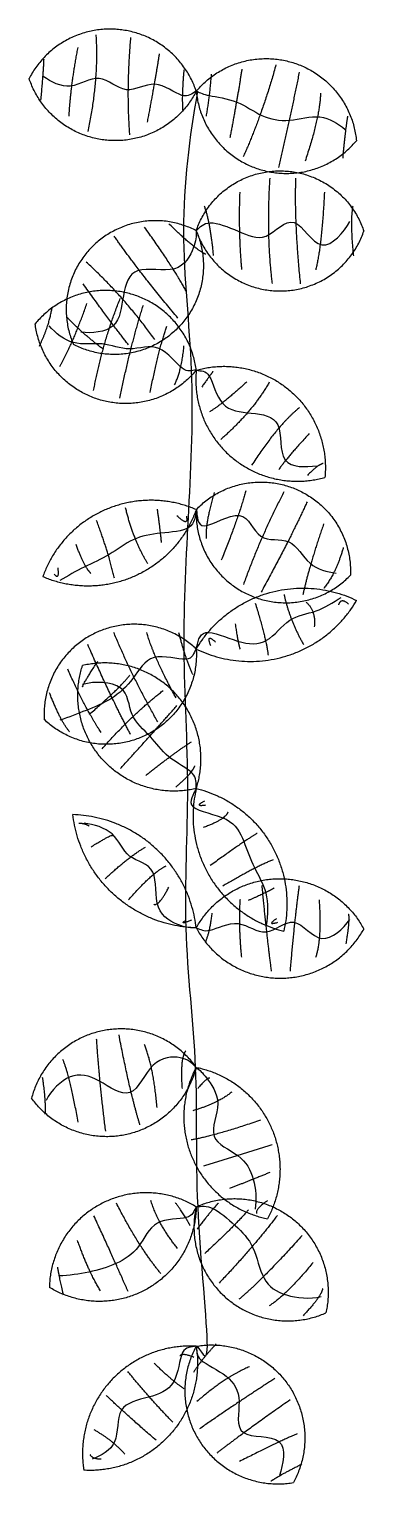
# Model space of a CAD drawing. Header units: millimetres. Extents: x 3 to 9.5, y 1.1 to 29.4.
import ezdxf

# ---------------------------------------------------------------- set-up
doc = ezdxf.new("R2010")
doc.units = ezdxf.units.MM
doc.layers.add('Default', color=178, linetype='Continuous', true_color=0x000000)

msp = doc.modelspace()

# ---------------------------------------------------------------- linework, layer by layer
at = {"layer": 'Default'}
for points, weights, knots in [([(6.252, 28.236), (5.882, 29.354), (4.708, 29.443), (3.534, 29.533), (2.998, 28.485)], [1, 0.832529711228, 1, 0.832529711228, 1], [0, 0, 0, 7.638307, 7.638307, 15.276615, 15.276615, 15.276615]), ([(6.252, 28.236), (7.006, 29.143), (8.133, 28.795), (9.26, 28.446), (9.37, 27.272)], [1, 0.831704613697, 1, 0.831704613697, 1], [0, 0, 0, 7.648167, 7.648167, 15.296335, 15.296335, 15.296335]), ([(6.252, 28.236), (5.716, 27.188), (4.542, 27.278), (3.369, 27.368), (2.998, 28.485)], [1, 0.832529711228, 1, 0.832529711228, 1], [0, 0, 0, 7.638307, 7.638307, 15.276615, 15.276615, 15.276615]), ([(6.252, 28.236), (6.362, 27.062), (7.489, 26.713), (8.616, 26.365), (9.37, 27.272)], [1, 0.831704613697, 1, 0.831704613697, 1], [0, 0, 0, 7.648167, 7.648167, 15.296335, 15.296335, 15.296335]), ([(6.252, 25.517), (6.65, 26.687), (7.887, 26.684), (9.123, 26.681), (9.516, 25.509)], [1, 0.812364418992, 1, 0.812364418992, 1], [0, 0, 0, 7.885511, 7.885511, 15.771021, 15.771021, 15.771021]), ([(6.252, 25.517), (5.169, 26.08), (4.274, 25.25), (3.379, 24.42), (3.859, 23.298)], [1, 0.817639464179, 1, 0.817639464179, 1], [0, 0, 0, 7.819569, 7.819569, 15.639138, 15.639138, 15.639138]), ([(6.252, 25.517), (6.732, 24.394), (5.837, 23.565), (4.942, 22.735), (3.859, 23.298)], [1, 0.817639464179, 1, 0.817639464179, 1], [0, 0, 0, 7.819569, 7.819569, 15.639138, 15.639138, 15.639138]), ([(6.252, 25.517), (6.645, 24.344), (7.881, 24.341), (9.117, 24.338), (9.516, 25.509)], [1, 0.812364418992, 1, 0.812364418992, 1], [0, 0, 0, 7.885511, 7.885511, 15.771021, 15.771021, 15.771021]), ([(6.252, 22.797), (6.106, 23.958), (4.981, 24.282), (3.857, 24.606), (3.116, 23.7)], [1, 0.834891567121, 1, 0.834891567121, 1], [0, 0, 0, 7.610199, 7.610199, 15.220398, 15.220398, 15.220398]), ([(6.252, 22.797), (5.511, 21.891), (4.387, 22.215), (3.262, 22.538), (3.116, 23.7)], [1, 0.834891567121, 1, 0.834891567121, 1], [0, 0, 0, 7.610199, 7.610199, 15.220398, 15.220398, 15.220398]), ([(6.252, 22.797), (6.152, 21.759), (6.952, 21.09), (7.753, 20.421), (8.757, 20.705)], [1, 0.884298657548, 1, 0.884298657548, 1], [0, 0, 0, 7.059461, 7.059461, 14.118922, 14.118922, 14.118922]), ([(6.252, 22.797), (7.256, 23.081), (8.057, 22.413), (8.858, 21.744), (8.757, 20.705)], [1, 0.884298657548, 1, 0.884298657548, 1], [0, 0, 0, 7.059461, 7.059461, 14.118922, 14.118922, 14.118922]), ([(6.252, 20.078), (7.086, 20.948), (8.195, 20.475), (9.305, 20.002), (9.254, 18.797)], [1, 0.822582842073, 1, 0.822582842073, 1], [0, 0, 0, 7.758604, 7.758604, 15.517208, 15.517208, 15.517208]), ([(6.252, 20.078), (5.361, 20.46), (4.473, 20.07), (3.586, 19.681), (3.263, 18.767)], [1, 0.917382867293, 1, 0.917382867293, 1], [0, 0, 0, 6.72663, 6.72663, 13.453261, 13.453261, 13.453261]), ([(6.252, 20.078), (5.93, 19.163), (5.042, 18.774), (4.154, 18.384), (3.263, 18.767)], [1, 0.917382867293, 1, 0.917382867293, 1], [0, 0, 0, 6.72663, 6.72663, 13.453261, 13.453261, 13.453261]), ([(6.252, 20.078), (6.201, 18.873), (7.311, 18.4), (8.42, 17.927), (9.254, 18.797)], [1, 0.822582842073, 1, 0.822582842073, 1], [0, 0, 0, 7.758604, 7.758604, 15.517208, 15.517208, 15.517208]), ([(6.252, 17.358), (5.387, 18.181), (4.304, 17.678), (3.221, 17.174), (3.293, 15.982)], [1, 0.826569085829, 1, 0.826569085829, 1], [0, 0, 0, 7.710018, 7.710018, 15.420036, 15.420036, 15.420036]), ([(6.252, 17.358), (6.324, 16.166), (5.241, 15.663), (4.158, 15.159), (3.293, 15.982)], [1, 0.826569085829, 1, 0.826569085829, 1], [0, 0, 0, 7.710018, 7.710018, 15.420036, 15.420036, 15.420036]), ([(6.252, 14.638), (5.186, 14.383), (4.442, 15.188), (3.698, 15.993), (4.037, 17.035)], [1, 0.862711353852, 1, 0.862711353852, 1], [0, 0, 0, 7.291663, 7.291663, 14.583327, 14.583327, 14.583327]), ([(6.252, 14.638), (6.591, 15.681), (5.847, 16.486), (5.103, 17.291), (4.037, 17.035)], [1, 0.862711353852, 1, 0.862711353852, 1], [0, 0, 0, 7.291663, 7.291663, 14.583327, 14.583327, 14.583327]), ([(6.252, 11.919), (6.786, 12.885), (7.89, 12.878), (8.994, 12.871), (9.515, 11.897)], [1, 0.85958553545, 1, 0.85958553545, 1], [0, 0, 0, 7.326338, 7.326338, 14.652676, 14.652676, 14.652676]), ([(6.252, 11.919), (6.773, 10.945), (7.877, 10.938), (8.982, 10.931), (9.515, 11.897)], [1, 0.85958553545, 1, 0.85958553545, 1], [0, 0, 0, 7.326338, 7.326338, 14.652676, 14.652676, 14.652676]), ([(6.252, 9.199), (5.583, 10.13), (4.457, 9.918), (3.331, 9.707), (3.045, 8.597)], [1, 0.843787668866, 1, 0.843787668866, 1], [0, 0, 0, 7.505859, 7.505859, 15.011718, 15.011718, 15.011718]), ([(6.252, 9.199), (5.966, 8.09), (4.84, 7.878), (3.714, 7.667), (3.045, 8.597)], [1, 0.843787668866, 1, 0.843787668866, 1], [0, 0, 0, 7.505859, 7.505859, 15.011718, 15.011718, 15.011718]), ([(6.252, 9.199), (5.767, 8.299), (6.202, 7.373), (6.637, 6.447), (7.64, 6.246)], [1, 0.893126250186, 1, 0.893126250186, 1], [0, 0, 0, 6.968023, 6.968023, 13.936047, 13.936047, 13.936047]), ([(6.252, 9.199), (7.255, 8.998), (7.69, 8.072), (8.125, 7.147), (7.64, 6.246)], [1, 0.893126250186, 1, 0.893126250186, 1], [0, 0, 0, 6.968023, 6.968023, 13.936047, 13.936047, 13.936047]), ([(6.252, 6.48), (5.322, 7.044), (4.368, 6.52), (3.415, 5.995), (3.392, 4.907)], [1, 0.865916813575, 1, 0.865916813575, 1], [0, 0, 0, 7.256388, 7.256388, 14.512775, 14.512775, 14.512775]), ([(6.252, 6.48), (7.281, 6.939), (8.152, 6.225), (9.024, 5.511), (8.777, 4.412)], [1, 0.85102873673, 1, 0.85102873673, 1], [0, 0, 0, 7.422676, 7.422676, 14.845352, 14.845352, 14.845352]), ([(6.252, 6.48), (6.23, 5.392), (5.276, 4.868), (4.323, 4.343), (3.392, 4.907)], [1, 0.865916813575, 1, 0.865916813575, 1], [0, 0, 0, 7.256388, 7.256388, 14.512775, 14.512775, 14.512775]), ([(6.252, 6.48), (6.005, 5.381), (6.877, 4.667), (7.748, 3.953), (8.777, 4.412)], [1, 0.85102873673, 1, 0.85102873673, 1], [0, 0, 0, 7.422676, 7.422676, 14.845352, 14.845352, 14.845352]), ([(6.252, 3.76), (5.252, 3.817), (4.579, 3.074), (3.907, 2.331), (4.062, 1.341)], [1, 0.902369590475, 1, 0.902369590475, 1], [0, 0, 0, 6.874367, 6.874367, 13.748734, 13.748734, 13.748734]), ([(6.252, 3.76), (6.407, 2.77), (5.734, 2.028), (5.062, 1.285), (4.062, 1.341)], [1, 0.902369590475, 1, 0.902369590475, 1], [0, 0, 0, 6.874367, 6.874367, 13.748734, 13.748734, 13.748734]), ([(6.252, 3.76), (5.706, 2.764), (6.364, 1.838), (7.023, 0.912), (8.143, 1.101)], [1, 0.847374182343, 1, 0.847374182343, 1], [0, 0, 0, 7.464465, 7.464465, 14.928931, 14.928931, 14.928931]), ([(6.252, 3.76), (7.373, 3.949), (8.031, 3.023), (8.689, 2.097), (8.143, 1.101)], [1, 0.847374182343, 1, 0.847374182343, 1], [0, 0, 0, 7.464465, 7.464465, 14.928931, 14.928931, 14.928931])]:
    msp.add_rational_spline(points, weights, degree=2, knots=knots, dxfattribs=at)
for points, degree in [([(4.147, 27.449), (4.362, 28.486), (4.304, 29.334)], 2), ([(4.959, 27.387), (4.891, 28.266), (4.979, 29.282)], 2), ([(3.777, 27.75), (3.805, 28.338), (3.951, 29.088)], 2), ([(5.302, 27.633), (5.444, 28.373), (5.537, 28.967)], 2), ([(3.226, 28.065), (3.274, 28.523), (3.288, 28.866)], 2), ([(7.141, 28.67), (7.041, 28.025), (6.905, 27.325)], 2), ([(7.803, 28.75), (7.529, 27.763), (7.167, 26.96)], 2), ([(6.252, 28.236), (6.166, 28.192), (6.045, 28.036), (5.434, 28.523), (4.885, 28.107), (4.371, 28.648), (3.804, 28.214), (3.43, 28.419), (3.274, 28.523)], 3), ([(5.994, 27.853), (5.973, 28.156), (6.017, 28.657)], 2), ([(6.544, 28.57), (6.511, 28.152), (6.443, 27.753)], 2), ([(8.257, 28.609), (8.07, 27.672), (7.853, 26.747)], 2), ([(6.252, 3.76), (6.324, 3.755), (6.607, 2.921), (6.199, 6.705), (6.318, 9.139), (5.967, 11.935), (6.148, 14.634), (5.961, 17.359), (6.112, 20.077), (6.241, 22.798), (5.895, 25.512), (6.123, 27.339), (6.285, 28.236)], 3), ([(6.252, 28.236), (6.338, 28.206), (6.423, 28.153), (7.078, 28.069), (7.51, 27.722), (8.058, 27.622), (8.679, 27.821), (9.012, 27.608), (9.153, 27.49)], 3), ([(8.672, 28.196), (8.659, 27.735), (8.371, 26.872)], 2), ([(9.199, 27.749), (9.153, 27.49), (9.103, 26.93)], 2), ([(7.682, 26.542), (7.612, 25.413), (7.729, 24.484)], 2), ([(8.186, 26.541), (8.156, 25.676), (8.277, 24.483)], 2), ([(7.099, 26.271), (7.068, 25.509), (7.134, 24.758)], 2), ([(8.747, 26.267), (8.699, 25.24), (8.578, 24.754)], 2), ([(6.407, 26.001), (6.524, 25.67), (6.583, 25.031)], 2), ([(9.299, 25.994), (9.244, 25.695), (9.311, 25.024)], 2), ([(6.057, 24.333), (5.828, 24.774), (5.245, 25.585)], 2), ([(6.436, 25.056), (6.195, 25.178), (5.719, 25.654)], 2), ([(6.252, 25.517), (6.329, 25.587), (6.447, 25.751), (7.089, 25.513), (7.604, 25.249), (8.166, 25.971), (8.67, 24.923), (9.123, 25.492), (9.244, 25.695)], 3), ([(6.252, 25.517), (6.255, 25.402), (6.244, 25.239), (5.934, 24.629), (4.992, 24.887), (4.811, 24.26), (4.76, 23.559), (4.217, 23.509), (4.006, 23.539)], 3), ([(5.895, 23.813), (5.119, 24.739), (4.656, 25.41)], 2), ([(5.443, 23.394), (4.833, 24.247), (4.11, 24.904)], 2), ([(4.934, 23.293), (4.633, 23.663), (4.051, 24.478)], 2), ([(4.254, 22.398), (4.418, 23.307), (4.772, 24.197)], 2), ([(3.198, 23.268), (3.387, 23.66), (3.444, 24.013)], 2), ([(3.594, 22.871), (3.86, 23.334), (4.124, 24.1)], 2), ([(4.766, 22.251), (4.957, 23.213), (5.222, 24.067)], 2), ([(6.252, 22.797), (6.16, 22.795), (6.026, 22.697), (5.545, 23.37), (4.941, 23.135), (4.43, 23.365), (3.845, 23.248), (3.514, 23.517), (3.387, 23.66)], 3), ([(4.44, 23.205), (4.006, 23.539), (3.743, 23.822)], 2), ([(5.355, 22.364), (5.524, 23.219), (5.681, 23.652)], 2), ([(5.831, 22.51), (5.98, 22.834), (6.012, 23.274)], 2), ([(6.252, 22.797), (6.343, 22.774), (6.523, 22.825), (6.695, 22.02), (7.317, 21.962), (7.978, 21.883), (7.809, 20.874), (8.388, 20.905), (8.593, 20.934)], 3), ([(6.576, 22.77), (6.507, 22.678), (6.358, 22.465)], 2), ([(7.24, 22.57), (6.77, 22.145), (6.511, 21.983)], 2), ([(7.675, 22.561), (7.323, 21.959), (6.729, 21.447)], 2), ([(8.265, 22.068), (7.839, 21.728), (7.331, 20.944)], 2), ([(8.45, 21.559), (7.982, 21.05), (7.86, 20.857)], 2), ([(8.723, 20.978), (8.593, 20.934), (8.418, 20.745)], 2), ([(7.215, 20.444), (7.09, 19.962), (6.74, 19.092)], 2), ([(6.602, 20.41), (6.413, 19.761), (6.449, 19.512)], 2), ([(7.96, 20.422), (7.508, 19.557), (7.169, 18.614)], 2), ([(8.411, 20.229), (8.053, 19.448), (7.514, 18.467)], 2), ([(6.252, 20.078), (6.237, 19.953), (6.215, 19.663), (5.538, 19.628), (5.011, 19.534), (4.567, 19.176), (4.067, 18.968), (3.751, 18.784), (3.593, 18.692)], 3), ([(4.657, 18.738), (4.558, 19.201), (4.311, 19.866)], 2), ([(5.307, 19.023), (5.025, 19.49), (4.876, 20.114)], 2), ([(5.575, 19.437), (5.563, 19.618), (5.495, 20.089)], 2), ([(6.059, 19.947), (6.108, 19.73), (5.876, 19.959)], 2), ([(6.252, 20.078), (6.278, 19.962), (6.241, 19.547), (7.217, 20.211), (7.429, 19.385), (8.116, 19.59), (8.426, 18.942), (8.797, 18.869), (8.975, 18.837)], 3), ([(8.732, 19.797), (8.467, 19.032), (8.327, 18.416)], 2), ([(4.2, 18.834), (4.071, 18.957), (3.913, 19.395)], 2), ([(9.115, 19.338), (8.975, 18.837), (8.733, 18.538)], 2), ([(3.487, 18.818), (3.593, 18.692), (3.561, 18.943)], 2), ([(6.252, 17.358), (6.283, 17.478), (6.319, 17.828), (7.095, 17.457), (7.647, 17.426), (8.047, 18.006), (8.595, 18.058), (8.917, 18.265), (9.073, 18.365)], 3), ([(7.401, 18.252), (7.622, 17.528), (7.651, 17.237)], 2), ([(7.961, 18.422), (8.072, 17.918), (8.341, 17.446)], 2), ([(8.395, 18.269), (8.584, 18.101), (8.551, 17.793)], 2), ([(9.218, 18.234), (9.073, 18.365), (9.019, 18.22)], 2), ([(5.502, 15.939), (5.019, 16.785), (4.646, 17.682)], 2), ([(5.858, 16.405), (5.43, 17.191), (5.287, 17.68)], 2), ([(6.189, 16.858), (6.045, 17.158), (5.915, 17.671)], 2), ([(7.011, 17.849), (7.057, 17.514), (7.104, 17.355)], 2), ([(6.252, 17.358), (6.198, 17.279), (6.181, 17.057), (5.34, 17.334), (5.04, 16.754), (4.613, 16.363), (4.109, 16.163), (3.771, 16.027), (3.598, 15.97)], 3), ([(4.972, 15.693), (4.6, 16.395), (4.139, 17.446)], 2), ([(6.533, 17.42), (6.439, 17.678), (6.626, 17.494)], 2), ([(4.04, 16.623), (4.039, 16.667), (4.336, 17.121)], 2), ([(4.401, 15.727), (4.109, 16.163), (3.749, 16.965)], 2), ([(4.169, 16.084), (4.772, 16.603), (4.958, 16.848)], 2), ([(3.786, 15.742), (3.598, 15.97), (3.397, 16.501)], 2), ([(6.252, 14.638), (6.247, 14.741), (6.289, 14.935), (5.661, 15.232), (5.381, 15.674), (4.928, 16.021), (4.94, 16.713), (4.275, 16.734), (4.039, 16.667)], 3), ([(4.418, 15.413), (5.005, 16.078), (5.606, 16.548)], 2), ([(4.775, 15.027), (5.352, 15.658), (5.876, 16.255)], 2), ([(5.269, 14.893), (5.719, 15.256), (6.158, 15.55)], 2), ([(5.852, 14.663), (6.173, 14.936), (6.224, 15.078)], 2), ([(6.252, 14.638), (6.202, 14.529), (5.967, 14.231), (6.961, 14.092), (7.182, 13.62), (7.366, 13.083), (7.652, 12.64), (7.651, 12.171), (7.612, 11.963)], 3), ([(6.414, 14.392), (6.192, 14.283), (6.437, 14.317)], 2), ([(4.168, 13.905), (4.067, 13.962), (3.963, 13.954)], 2), ([(6.252, 11.919), (6.144, 11.917), (5.996, 11.926), (5.387, 12.215), (5.544, 13.149), (4.875, 13.24), (4.687, 13.817), (4.26, 13.936), (4.067, 13.962)], 3), ([(6.865, 14.177), (6.832, 14.037), (6.388, 13.876)], 2), ([(4.205, 13.501), (4.611, 13.751), (4.618, 13.721)], 2), ([(7.437, 13.763), (7.176, 13.609), (6.524, 13.133)], 2), ([(4.479, 12.88), (4.955, 13.321), (5.265, 13.496)], 2), ([(4.932, 12.464), (5.406, 13.008), (5.664, 13.128)], 2), ([(7.751, 13.249), (7.383, 13.099), (6.768, 12.735)], 2), ([(5.425, 12.38), (5.515, 12.323), (5.716, 12.712)], 2), ([(7.77, 12.698), (7.604, 12.596), (7.26, 12.452)], 2), ([(7.528, 12.745), (7.611, 11.839), (7.712, 11.075)], 2), ([(8.254, 12.74), (8.157, 12.028), (8.078, 11.073)], 2), ([(6.555, 12.207), (6.524, 11.875), (6.425, 11.628)], 2), ([(7.104, 12.476), (7.068, 12.002), (7.131, 11.351)], 2), ([(8.643, 12.465), (8.698, 11.715), (8.577, 11.341)], 2), ([(6.161, 12.073), (5.931, 11.972), (6.027, 12.056)], 2), ([(6.252, 11.919), (6.34, 11.893), (6.44, 11.791), (7.092, 12.14), (7.602, 11.66), (8.166, 12.258), (8.672, 11.478), (9.115, 11.906), (9.245, 12.083)], 3), ([(7.817, 12.099), (7.612, 11.963), (7.838, 12.028)], 2), ([(9.213, 12.19), (9.245, 12.083), (9.165, 11.61)], 2), ([(4.489, 7.953), (4.365, 8.933), (4.312, 9.75)], 2), ([(5.156, 8.078), (4.961, 8.708), (4.748, 9.832)], 2), ([(5.489, 8.418), (5.414, 9.24), (5.242, 9.648)], 2), ([(6.252, 9.199), (6.167, 9.286), (6.007, 9.43), (5.366, 9.387), (5.013, 8.466), (4.345, 9), (3.799, 9.13), (3.426, 8.75), (3.329, 8.555)], 3), ([(5.982, 8.787), (5.94, 9.387), (6.052, 9.524)], 2), ([(3.952, 8.129), (3.797, 9.013), (3.656, 9.35)], 2), ([(6.252, 9.199), (6.327, 9.139), (6.408, 9.063), (6.798, 8.53), (6.414, 7.78), (7.142, 7.51), (7.393, 7.043), (7.431, 6.625), (7.398, 6.433)], 3), ([(3.312, 8.285), (3.329, 8.555), (3.261, 8.999)], 2), ([(6.515, 8.99), (6.452, 8.993), (6.281, 8.786)], 2), ([(6.944, 8.718), (6.669, 8.494), (6.184, 8.353)], 2), ([(7.503, 8.168), (6.599, 7.86), (6.152, 7.783)], 2), ([(7.727, 7.691), (7.063, 7.477), (6.391, 7.275)], 2), ([(7.682, 7.147), (7.361, 7.016), (6.898, 6.834)], 2), ([(5.562, 5.178), (5.127, 5.704), (4.699, 6.548)], 2), ([(5.887, 5.667), (5.496, 6.162), (5.367, 6.605)], 2), ([(6.131, 6.112), (6.057, 6.27), (5.849, 6.559)], 2), ([(6.681, 6.55), (6.577, 6.448), (6.268, 6.046)], 2), ([(7.64, 6.598), (7.398, 6.433), (7.426, 6.351)], 2), ([(6.252, 6.48), (6.201, 6.399), (6.181, 6.213), (5.408, 6.277), (5.163, 5.65), (4.7, 5.347), (4.17, 5.194), (3.774, 5.139), (3.579, 5.132)], 3), ([(4.924, 4.828), (4.689, 5.372), (4.258, 6.306)], 2), ([(6.252, 6.48), (6.361, 6.489), (6.541, 6.527), (7.028, 6.106), (7.395, 5.741), (7.523, 5.016), (7.95, 4.722), (8.464, 4.677), (8.684, 4.728)], 3), ([(7.268, 6.42), (7.008, 6.115), (6.42, 5.57)], 2), ([(7.831, 6.311), (7.355, 5.681), (6.696, 4.993)], 2), ([(4.386, 4.842), (4.159, 5.206), (3.941, 5.821)], 2), ([(8.312, 5.917), (7.573, 5.088), (7.084, 4.675)], 2), ([(3.667, 4.757), (3.579, 5.132), (3.556, 5.299)], 2), ([(8.526, 5.39), (8.007, 4.76), (7.67, 4.546)], 2), ([(8.714, 4.885), (8.684, 4.728), (8.332, 4.356)], 2), ([(6.252, 3.76), (6.156, 3.739), (5.939, 3.784), (5.89, 2.958), (5.345, 2.755), (4.664, 2.625), (4.776, 1.805), (4.396, 1.63), (4.226, 1.559)], 3), ([(6.639, 3.804), (6.344, 3.492), (6.198, 3.248)], 2), ([(6.252, 3.76), (6.266, 3.667), (6.217, 3.501), (6.908, 3.198), (7.165, 2.75), (6.939, 1.903), (8.093, 2.095), (7.939, 1.45), (7.871, 1.241)], 3), ([(6.015, 2.931), (5.808, 3.062), (5.435, 3.426)], 2), ([(6.203, 3.543), (5.985, 3.635), (5.932, 3.57)], 2), ([(5.793, 2.28), (5.323, 2.767), (4.922, 3.265)], 2), ([(7.288, 3.36), (6.836, 3.174), (6.266, 2.684)], 2), ([(7.784, 3.132), (7.084, 2.684), (6.314, 2.147)], 2), ([(5.471, 1.925), (4.797, 2.51), (4.501, 2.8)], 2), ([(8.081, 2.715), (7.169, 2.076), (6.651, 1.673)], 2), ([(4.86, 1.655), (4.662, 1.898), (4.262, 2.131)], 2), ([(8.217, 2.053), (7.862, 1.902), (7.097, 1.514)], 2), ([(4.403, 1.556), (4.226, 1.559), (4.188, 1.643)], 2), ([(8.308, 1.457), (7.871, 1.241), (7.707, 1.126)], 2)]:
    msp.add_open_spline(points, degree=degree, dxfattribs=at)
for points, weights in [([(6.252, 17.358), (7.376, 19.275), (9.375, 18.305)], [1, 0.734204517102, 1]), ([(6.252, 17.358), (8.251, 16.387), (9.375, 18.305)], [1, 0.734204517102, 1]), ([(6.252, 14.638), (5.721, 12.401), (7.955, 11.855)], [1, 0.709405750488, 1]), ([(6.252, 14.638), (8.487, 14.093), (7.955, 11.855)], [1, 0.709405750488, 1]), ([(6.252, 11.919), (6.004, 14.06), (3.85, 14.128)], [1, 0.757078208025, 1]), ([(6.252, 11.919), (4.098, 11.987), (3.85, 14.128)], [1, 0.757078208025, 1])]:
    msp.add_rational_spline(points, weights, degree=2, dxfattribs=at)

doc.saveas('drawing.dxf')
